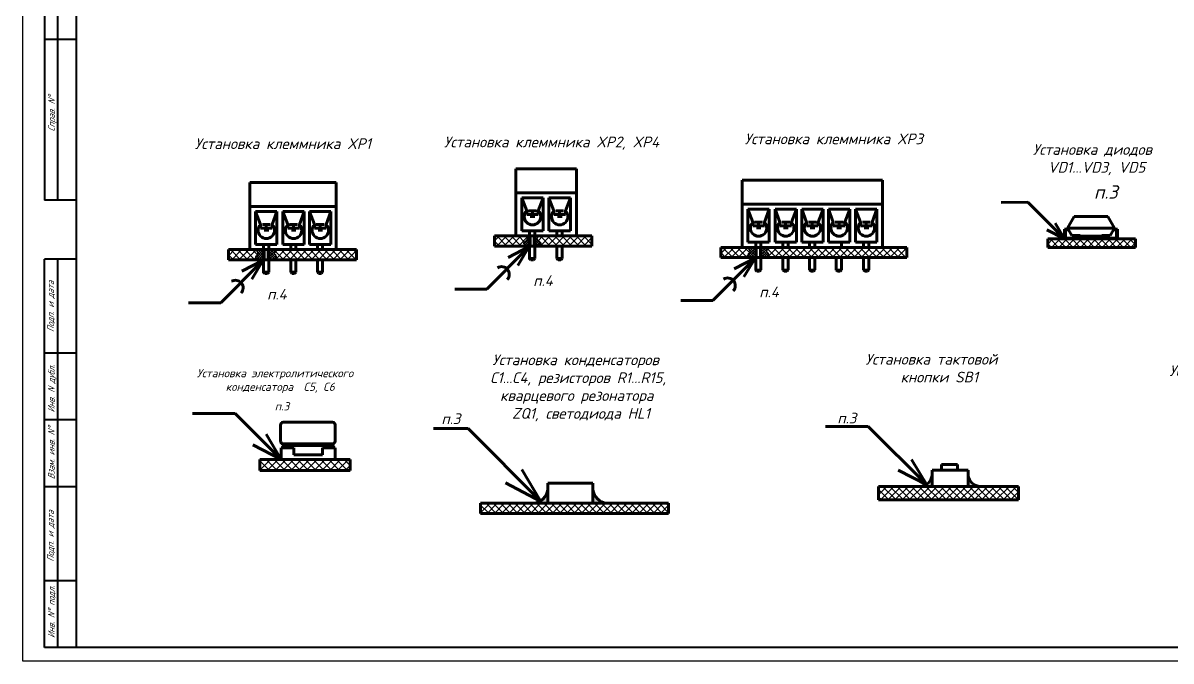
# Model space of a CAD drawing. Header units: millimetres. Extents: x 19 to 3628, y -3840 to 6.
# Drawn here: x 2787.2 to 3215.8, y -3839.8 to -3601.6 of the extents above; entities that cross this region are included whole.
import ezdxf

# ---------------------------------------------------------------- set-up
doc = ezdxf.new("R2010")
doc.units = ezdxf.units.MM
doc.layers.get('0').update_dxf_attribs({"lineweight": 80})
for name, color, linetype, lineweight in [('2-тонкие', 141, 'Continuous', 30), ('4-текст', 92, 'Continuous', 30), ('Основная', 7, 'Continuous', 40), ('текст', 7, 'Continuous', 30)]:
    doc.layers.add(name, color=color, linetype=linetype, lineweight=lineweight)
doc.layers.add('KONTUR', color=7, linetype='Continuous')
doc.styles.get("Standard").update_dxf_attribs({"font": 'isocpeui.ttf'})
doc.styles.add('Мой', font='isocpeui.ttf')
doc.styles.add('стиль1', font='isocpeui.ttf')
pattern_1 = [(45, (-126.3057, -802.959), (-1.3470384, 1.3470384), []), (135, (-126.3057, -802.959), (-1.3470384, -1.3470384), [])]
pattern_2 = [(45, (-126.3057, -802.959), (-0.47146345, 0.47146345), []), (135, (-126.3057, -802.959), (-0.47146345, -0.47146345), [])]
pattern_3 = [(45, (57.4337, -802.1055), (-1.3470384, 1.3470384), []), (135, (57.4337, -802.1055), (-1.3470384, -1.3470384), [])]
pattern_4 = [(45, (57.4337, -802.1055), (-0.47146345, 0.47146345), []), (135, (57.4337, -802.1055), (-0.47146345, -0.47146345), [])]

msp = doc.modelspace()

# ---------------------------------------------------------------- hatches: boundary and pattern name
at = {"true_color": 0xffffff}
h = msp.add_hatch(color=7, dxfattribs=at)
h.dxf.hatch_style = 1
h.paths.add_polyline_path([(2976.09, -3684.87), (2978.7, -3684.87, -0.363585)])
h = msp.add_hatch(color=7, dxfattribs=at)
h.dxf.hatch_style = 1
h.paths.add_polyline_path([(2986.21, -3684.88), (2988.82, -3684.88, -0.363585)])
h = msp.add_hatch(color=7)
h.dxf.hatch_style = 1
h.paths.add_polyline_path([(2876.74, -3689.96), (2879.34, -3689.96, -0.363585)])
h = msp.add_hatch(color=7)
h.dxf.hatch_style = 1
h.paths.add_polyline_path([(2886.85, -3689.96), (2889.46, -3689.96, -0.363585)])
h = msp.add_hatch(color=7)
h.dxf.hatch_style = 1
h.paths.add_polyline_path([(2896.82, -3689.96), (2899.43, -3689.96, -0.363585)])
h = msp.add_hatch(color=7)
h.dxf.hatch_style = 1
h.paths.add_polyline_path([(3060.48, -3689.11), (3063.08, -3689.11, -0.363585)])
h = msp.add_hatch(color=7)
h.dxf.hatch_style = 1
h.paths.add_polyline_path([(3070.59, -3689.11), (3073.2, -3689.11, -0.363585)])
h = msp.add_hatch(color=7)
h.dxf.hatch_style = 1
h.paths.add_polyline_path([(3080.56, -3689.11), (3083.17, -3689.11, -0.363585)])
h = msp.add_hatch(color=7, dxfattribs=at)
h.dxf.hatch_style = 1
h.paths.add_polyline_path([(3090.57, -3689.11), (3093.18, -3689.11, -0.363585)])
h = msp.add_hatch(color=7, dxfattribs=at)
h.dxf.hatch_style = 1
h.paths.add_polyline_path([(3100.69, -3689.11), (3103.3, -3689.11, -0.363585)])
h = msp.add_hatch(color=7, dxfattribs=at)
h.dxf.hatch_style = 1
h.paths.add_polyline_path([(3122.53, -3774.59), (3126.64, -3774.59), (3126.64, -3770.54, -0.325794)])
h.paths.add_polyline_path([(3140.08, -3774.59), (3144.2, -3774.59, -0.325787), (3140.08, -3770.54)])
h = msp.add_hatch(color=0)
h.dxf.hatch_style = 1
h.paths.add_polyline_path([(2977.99, -3780.89), (2983.14, -3780.89), (2983.14, -3775.82, -0.325794)])
h.paths.add_polyline_path([(2999.94, -3780.89), (3005.09, -3780.89, -0.325787), (2999.94, -3775.82)])
at = {"layer": '2-тонкие', "true_color": 0xffffff}
h = msp.add_hatch(dxfattribs=at)
h.set_pattern_fill('ANSI37', scale=0.6)
h.set_pattern_definition([(45, (525.1591, -953.8785), (-1.3470384, 1.3470384), []), (135, (525.1591, -953.8785), (-1.3470384, -1.3470384), [])])
edge = h.paths.add_edge_path()
edge.add_spline(control_points=[(2974.95, -3684.87), (2974.52, -3684.47), (2973.47, -3683.47), (2976.2, -3682.59), (2975.43, -3681.5), (2975.14, -3681.09)], knot_values=[0, 0, 0, 0, 1.387519, 3.446282, 4.716612, 4.716612, 4.716612, 4.716612], degree=3, periodic=0)
edge.add_line((2975.14, -3681.09), (2971.29, -3681.09))
edge.add_line((2971.29, -3681.09), (2967.41, -3681.09))
edge.add_line((2967.41, -3681.09), (2963.32, -3681.09))
edge.add_line((2963.32, -3681.09), (2963.32, -3684.87))
edge.add_line((2963.32, -3684.87), (2967.41, -3684.87))
edge.add_line((2967.41, -3684.87), (2974.95, -3684.87))
edge = h.paths.add_edge_path()
edge.add_line((2999.63, -3684.87), (2999.63, -3681.09))
edge.add_line((2999.63, -3681.09), (2979.83, -3681.09))
edge.add_spline(control_points=[(2979.83, -3681.09), (2979.41, -3681.49), (2978.36, -3682.49), (2981.09, -3683.37), (2980.32, -3684.46), (2980.03, -3684.87)], knot_values=[0, 0, 0, 0, 1.387519, 3.446282, 4.716612, 4.716612, 4.716612, 4.716612], degree=3, periodic=0)
edge.add_line((2980.03, -3684.87), (2999.63, -3684.87))
h = msp.add_hatch(dxfattribs=at)
h.set_pattern_fill('ANSI37', scale=0.2)
h.set_pattern_definition([(45, (2712.5661, -3806.5218), (-0.4490128, 0.4490128), []), (135, (2712.5661, -3806.5218), (-0.4490128, -0.4490128), [])])
edge = h.paths.add_edge_path()
edge.add_line((2976.38, -3681.09), (2975.14, -3681.09))
edge.add_spline(control_points=[(2975.14, -3681.09), (2975.43, -3681.5), (2976.2, -3682.59), (2973.47, -3683.47), (2974.52, -3684.47), (2974.95, -3684.87)], knot_values=[0, 0, 0, 0, 1.270329, 3.329093, 4.716612, 4.716612, 4.716612, 4.716612], degree=3, periodic=0)
edge.add_line((2974.95, -3684.87), (2976.38, -3684.87))
edge.add_line((2976.38, -3684.87), (2976.38, -3681.09))
edge = h.paths.add_edge_path()
edge.add_line((2978.33, -3684.87), (2978.75, -3684.87))
edge.add_line((2978.75, -3684.87), (2980.03, -3684.87))
edge.add_spline(control_points=[(2980.03, -3684.87), (2980.32, -3684.46), (2981.09, -3683.37), (2978.36, -3682.49), (2979.41, -3681.49), (2979.83, -3681.09)], knot_values=[0, 0, 0, 0, 1.270329, 3.329093, 4.716612, 4.716612, 4.716612, 4.716612], degree=3, periodic=0)
edge.add_line((2979.83, -3681.09), (2978.33, -3681.09))
edge.add_line((2978.33, -3681.09), (2978.33, -3684.87))
at = {"layer": '2-тонкие'}
h = msp.add_hatch(dxfattribs=at)
h.set_pattern_fill('ANSI37', scale=0.6)
h.set_pattern_definition(pattern_3)
edge = h.paths.add_edge_path()
edge.add_spline(control_points=[(3058.63, -3689.11), (3058.24, -3688.83), (3057.38, -3688.21), (3059.26, -3686.92), (3058.29, -3685.92), (3057.73, -3685.33)], knot_values=[0, 0, 0, 0, 1.154216, 2.54757, 4.514477, 4.514477, 4.514477, 4.514477], degree=3, periodic=0)
edge.add_line((3057.73, -3685.33), (3055.68, -3685.33))
edge.add_line((3055.68, -3685.33), (3051.8, -3685.33))
edge.add_line((3051.8, -3685.33), (3047.71, -3685.33))
edge.add_line((3047.71, -3685.33), (3047.71, -3689.11))
edge.add_line((3047.71, -3689.11), (3051.8, -3689.11))
edge.add_line((3051.8, -3689.11), (3058.63, -3689.11))
h = msp.add_hatch(dxfattribs=at)
h.set_pattern_fill('ANSI37', scale=0.21)
h.set_pattern_definition(pattern_4)
edge = h.paths.add_edge_path()
edge.add_line((3060.77, -3685.33), (3057.73, -3685.33))
edge.add_spline(control_points=[(3057.73, -3685.33), (3058.29, -3685.92), (3059.26, -3686.92), (3057.38, -3688.21), (3058.24, -3688.83), (3058.63, -3689.11)], knot_values=[0, 0, 0, 0, 1.966907, 3.360261, 4.514477, 4.514477, 4.514477, 4.514477], degree=3, periodic=0)
edge.add_line((3058.63, -3689.11), (3060.77, -3689.11))
edge.add_line((3060.77, -3689.11), (3060.77, -3685.33))
h = msp.add_hatch(dxfattribs=at)
h.set_pattern_fill('ANSI37', scale=0.21)
h.set_pattern_definition(pattern_4)
edge = h.paths.add_edge_path()
edge.add_spline(control_points=[(3065.01, -3689.11), (3065.31, -3688.71), (3066, -3687.79), (3063.99, -3686.46), (3065.16, -3685.69), (3065.72, -3685.33)], knot_values=[0.000002, 0.000002, 0.000002, 0.000002, 1.284062, 2.990316, 4.572027, 4.572027, 4.572027, 4.572027], degree=3, periodic=0)
edge.add_line((3065.72, -3685.33), (3062.72, -3685.33))
edge.add_line((3062.72, -3685.33), (3062.72, -3689.11))
edge.add_line((3062.72, -3689.11), (3065.01, -3689.11))
h = msp.add_hatch(dxfattribs=at)
h.set_pattern_fill('ANSI37', scale=0.6)
h.set_pattern_definition(pattern_3)
edge = h.paths.add_edge_path()
edge.add_spline(control_points=[(3065.72, -3685.33), (3065.16, -3685.69), (3063.99, -3686.46), (3066, -3687.79), (3065.31, -3688.71), (3065.01, -3689.11)], knot_values=[0.000002, 0.000002, 0.000002, 0.000002, 1.581713, 3.287968, 4.572027, 4.572027, 4.572027, 4.572027], degree=3, periodic=0)
edge.add_line((3065.01, -3689.11), (3084.02, -3689.11))
edge.add_line((3084.02, -3689.11), (3117.15, -3689.11))
edge.add_line((3117.15, -3689.11), (3117.15, -3685.33))
edge.add_line((3117.15, -3685.33), (3084.02, -3685.33))
edge.add_line((3084.02, -3685.33), (3065.72, -3685.33))
h = msp.add_hatch(dxfattribs=at)
h.set_pattern_fill('ANSI37', color=0, scale=0.6)
h.set_pattern_definition([(45, (-67.0812, -789.263), (-1.3470384, 1.3470384), []), (135, (-67.0812, -789.263), (-1.3470384, -1.3470384), [])])
h.paths.add_polyline_path([(3169.81, -3682.19), (3169.81, -3685.35), (3179.22, -3685.35), (3186.32, -3685.35), (3202.56, -3685.35), (3202.56, -3682.19), (3185.53, -3682.19), (3179.22, -3682.19)])
h = msp.add_hatch(dxfattribs=at)
h.set_pattern_fill('ANSI37', scale=0.6)
h.set_pattern_definition(pattern_1)
edge = h.paths.add_edge_path()
edge.add_spline(control_points=[(2874.89, -3689.96), (2874.5, -3689.68), (2873.64, -3689.07), (2875.52, -3687.78), (2874.55, -3686.77), (2873.99, -3686.18)], knot_values=[0, 0, 0, 0, 1.154216, 2.54757, 4.514477, 4.514477, 4.514477, 4.514477], degree=3, periodic=0)
edge.add_line((2873.99, -3686.18), (2871.94, -3686.18))
edge.add_line((2871.94, -3686.18), (2868.06, -3686.18))
edge.add_line((2868.06, -3686.18), (2863.97, -3686.18))
edge.add_line((2863.97, -3686.18), (2863.97, -3689.96))
edge.add_line((2863.97, -3689.96), (2868.06, -3689.96))
edge.add_line((2868.06, -3689.96), (2874.89, -3689.96))
h = msp.add_hatch(dxfattribs=at)
h.set_pattern_fill('ANSI37', scale=0.21)
h.set_pattern_definition(pattern_2)
edge = h.paths.add_edge_path()
edge.add_line((2877.03, -3686.18), (2873.99, -3686.18))
edge.add_spline(control_points=[(2873.99, -3686.18), (2874.55, -3686.77), (2875.52, -3687.78), (2873.64, -3689.07), (2874.5, -3689.68), (2874.89, -3689.96)], knot_values=[0, 0, 0, 0, 1.966907, 3.360261, 4.514477, 4.514477, 4.514477, 4.514477], degree=3, periodic=0)
edge.add_line((2874.89, -3689.96), (2877.03, -3689.96))
edge.add_line((2877.03, -3689.96), (2877.03, -3686.18))
h = msp.add_hatch(dxfattribs=at)
h.set_pattern_fill('ANSI37', scale=0.21)
h.set_pattern_definition(pattern_2)
edge = h.paths.add_edge_path()
edge.add_spline(control_points=[(2881.27, -3689.96), (2881.57, -3689.57), (2882.26, -3688.65), (2880.25, -3687.31), (2881.42, -3686.55), (2881.99, -3686.18)], knot_values=[0.000002, 0.000002, 0.000002, 0.000002, 1.284062, 2.990316, 4.572027, 4.572027, 4.572027, 4.572027], degree=3, periodic=0)
edge.add_line((2881.99, -3686.18), (2878.98, -3686.18))
edge.add_line((2878.98, -3686.18), (2878.98, -3689.96))
edge.add_line((2878.98, -3689.96), (2881.27, -3689.96))
h = msp.add_hatch(dxfattribs=at)
h.set_pattern_fill('ANSI37', scale=0.6)
h.set_pattern_definition(pattern_1)
edge = h.paths.add_edge_path()
edge.add_line((2911.69, -3686.18), (2900.28, -3686.18))
edge.add_line((2900.28, -3686.18), (2881.99, -3686.18))
edge.add_spline(control_points=[(2881.99, -3686.18), (2881.42, -3686.55), (2880.25, -3687.31), (2882.26, -3688.65), (2881.57, -3689.57), (2881.27, -3689.96)], knot_values=[0.000002, 0.000002, 0.000002, 0.000002, 1.581713, 3.287968, 4.572027, 4.572027, 4.572027, 4.572027], degree=3, periodic=0)
edge.add_line((2881.27, -3689.96), (2900.28, -3689.96))
edge.add_line((2900.28, -3689.96), (2911.69, -3689.96))
edge.add_line((2911.69, -3689.96), (2911.69, -3686.18))
at = {"layer": '2-тонкие', "true_color": 0xffffff}
h = msp.add_hatch(dxfattribs=at)
h.set_pattern_fill('ANSI37', scale=0.648857)
h.set_pattern_definition([(45, (2182.52, -3940.123), (-1.4567247, 1.4567247), []), (135, (2182.52, -3940.123), (-1.4567247, -1.4567247), [])])
h.paths.add_polyline_path([(2909.37, -3764.54), (2896.77, -3764.54), (2888.27, -3764.54), (2886.17, -3764.54), (2875.67, -3764.54), (2875.67, -3768.63), (2909.37, -3768.63)])
h = msp.add_hatch(dxfattribs=at)
h.set_pattern_fill('ANSI37', scale=0.6)
h.set_pattern_definition([(45, (2797.7631, -3994.9282), (-1.347038, 1.347038), []), (135, (2797.7631, -3994.9282), (-1.347038, -1.347038), [])])
h.paths.add_polyline_path([(3106.61, -3774.59), (3106.61, -3779.63), (3121.64, -3779.63), (3132.98, -3779.63), (3158.92, -3779.63), (3158.92, -3774.59), (3131.72, -3774.59), (3121.64, -3774.59)])
at = {"layer": '2-тонкие'}
h = msp.add_hatch(dxfattribs=at)
h.set_pattern_fill('ANSI37', color=0, scale=0.6)
h.set_pattern_definition([(45, (-16.0808, -826.2361), (-1.3470384, 1.3470384), []), (135, (-16.0808, -826.2361), (-1.3470384, -1.3470384), [])])
h.paths.add_polyline_path([(2958.1, -3780.89), (2958.1, -3784.67), (2973.13, -3784.67), (2984.47, -3784.67), (3028.28, -3784.67), (3028.28, -3780.89), (2983.21, -3780.89), (2973.13, -3780.89)])

# ---------------------------------------------------------------- linework, layer by layer
at = {"color": 7, "true_color": 0xffffff}
for p, q in [((2971.29, -3664.93), (2971.29, -3656)), ((2971.29, -3656), (2972.4, -3656)), ((2972.4, -3656), (2992.73, -3656)), ((2993.85, -3656), (2992.73, -3656)), ((2993.85, -3664.93), (2993.85, -3656)), ((3087.93, -3660.24), (3089.04, -3660.24)), ((3089.04, -3660.24), (3108.06, -3660.24)), ((3108.06, -3671.06), (3108.06, -3660.24)), ((2971.29, -3664.93), (2971.29, -3681.09)), ((2971.29, -3664.93), (2993.85, -3664.93)), ((2973.45, -3666.83), (2973.45, -3679.12)), ((2973.45, -3666.83), (2981.42, -3666.83)), ((2973.45, -3666.83), (2975.28, -3671.73)), ((2979.62, -3671.73), (2981.42, -3666.83)), ((2981.42, -3679.12), (2981.42, -3666.83)), ((2983.61, -3666.83), (2983.61, -3679.12)), ((2983.61, -3666.83), (2991.58, -3666.83)), ((2983.61, -3666.83), (2985.44, -3671.73)), ((2989.78, -3671.73), (2991.58, -3666.83)), ((2991.58, -3679.12), (2991.58, -3666.83)), ((2993.85, -3681.09), (2993.85, -3664.93)), ((2975.28, -3671.73), (2975.28, -3673.11)), ((2975.28, -3673.11), (2979.62, -3673.11)), ((2975.95, -3671.73), (2978.92, -3671.73)), ((2977.41, -3671.69), (2977.41, -3673.74)), ((2979.62, -3673.11), (2979.62, -3671.73)), ((2985.44, -3671.73), (2985.44, -3673.11)), ((2985.44, -3673.11), (2989.78, -3673.11)), ((2986.11, -3671.73), (2989.08, -3671.73)), ((2987.57, -3671.69), (2987.57, -3673.74)), ((2989.78, -3673.11), (2989.78, -3671.73)), ((3087.93, -3669.16), (3108.06, -3669.16)), ((3087.93, -3671.06), (3087.93, -3683.36)), ((3087.93, -3671.06), (3095.9, -3671.06)), ((3087.93, -3671.06), (3089.76, -3675.97)), ((3094.1, -3675.97), (3095.9, -3671.06)), ((3095.9, -3683.36), (3095.9, -3671.06)), ((3098.09, -3671.06), (3098.09, -3683.36)), ((3098.09, -3671.06), (3106.06, -3671.06)), ((3098.09, -3671.06), (3099.93, -3675.97)), ((3104.27, -3675.97), (3106.06, -3671.06)), ((3106.06, -3683.36), (3106.06, -3671.06)), ((3108.06, -3671.06), (3108.06, -3685.33)), ((2976.64, -3673.79), (2978.32, -3673.79)), ((2986.8, -3673.79), (2988.49, -3673.79)), ((3089.76, -3675.97), (3089.76, -3677.34)), ((3089.76, -3677.34), (3094.1, -3677.34)), ((3090.44, -3675.97), (3093.4, -3675.97)), ((3091.89, -3675.93), (3091.89, -3677.98)), ((3094.1, -3677.34), (3094.1, -3675.97)), ((3099.93, -3675.97), (3099.93, -3677.34)), ((3099.93, -3677.34), (3104.27, -3677.34)), ((3100.6, -3675.97), (3103.56, -3675.97)), ((3102.05, -3675.93), (3102.05, -3677.98)), ((3104.27, -3677.34), (3104.27, -3675.97)), ((2967.41, -3681.09), (2963.32, -3681.09)), ((2963.32, -3681.09), (2963.32, -3684.87)), ((2964.94, -3681.09), (2964.06, -3681.09)), ((2967.41, -3681.09), (2977.49, -3681.09)), ((2967.41, -3681.09), (2999.63, -3681.09)), ((2971.29, -3681.09), (2993.85, -3681.09)), ((2971.38, -3681.09), (2971.58, -3681.09)), ((2973.33, -3681.09), (2973.13, -3681.09)), ((2973.45, -3679.12), (2981.42, -3679.12)), ((2976.38, -3679.13), (2976.38, -3689.73)), ((2976.38, -3684.87), (2976.38, -3681.09)), ((2976.58, -3681.09), (2976.58, -3684.87)), ((2999.63, -3681.09), (2977.49, -3681.09)), ((2978.13, -3681.09), (2978.13, -3684.87)), ((2978.33, -3681.09), (2978.33, -3679.12)), ((2978.33, -3684.87), (2978.33, -3681.09)), ((2983.61, -3679.12), (2991.58, -3679.12)), ((2986.54, -3679.13), (2986.54, -3681.09)), ((2988.5, -3681.09), (2988.5, -3679.27)), ((2999.63, -3681.09), (2999.63, -3684.87)), ((3091.12, -3678.02), (3092.81, -3678.02)), ((3101.28, -3678.02), (3102.97, -3678.02)), ((2963.32, -3684.87), (2967.41, -3684.87)), ((2967.41, -3684.87), (2977.49, -3684.87)), ((2971.58, -3684.87), (2978.75, -3684.87)), ((2976.38, -3684.87), (2976.38, -3689.55)), ((2977.49, -3684.87), (2999.63, -3684.87)), ((2978.33, -3689.54), (2978.33, -3684.87)), ((2986.54, -3684.87), (2986.54, -3689.55)), ((2988.5, -3684.87), (2988.49, -3689.54)), ((3085.77, -3685.33), (3117.15, -3685.33)), ((3087.93, -3683.36), (3095.9, -3683.36)), ((3092.82, -3685.33), (3092.82, -3683.36)), ((3098.09, -3683.36), (3106.06, -3683.36)), ((3101.02, -3683.36), (3101.02, -3685.33)), ((3102.98, -3685.33), (3102.98, -3683.5)), ((2978.33, -3689.54), (2976.38, -3689.55)), ((2976.85, -3690.02), (2976.38, -3689.55)), ((2977.35, -3690.02), (2976.85, -3690.02)), ((2977.35, -3690.02), (2977.85, -3690.02)), ((2977.85, -3690.02), (2978.33, -3689.54)), ((2988.49, -3689.54), (2986.54, -3689.55)), ((2987.01, -3690.02), (2986.54, -3689.55)), ((2987.51, -3690.02), (2987.01, -3690.02)), ((2987.51, -3690.02), (2988.01, -3690.02)), ((2988.01, -3690.02), (2988.49, -3689.54)), ((3090.86, -3689.11), (3090.86, -3693.79)), ((3090.86, -3689.11), (3090.86, -3693.79)), ((3092.82, -3693.77), (3092.82, -3689.11)), ((3101.02, -3689.11), (3101.02, -3693.79)), ((3102.98, -3689.11), (3102.98, -3693.77)), ((3092.82, -3693.77), (3090.86, -3693.79)), ((3091.33, -3694.26), (3090.86, -3693.79)), ((3091.83, -3694.26), (3091.33, -3694.26)), ((3091.83, -3694.26), (3092.33, -3694.26)), ((3092.33, -3694.26), (3092.82, -3693.77)), ((3102.98, -3693.77), (3101.02, -3693.79)), ((3101.49, -3694.26), (3101.02, -3693.79)), ((3101.99, -3694.26), (3101.49, -3694.26)), ((3101.99, -3694.26), (3102.49, -3694.26)), ((3102.49, -3694.26), (3102.98, -3693.77)), ((2885.4, -3759.26), (2885.4, -3758.67)), ((2902.17, -3759.26), (2902.17, -3758.67)), ((2888.41, -3760.23), (2883.66, -3760.23)), ((2883.66, -3760.23), (2883.66, -3764.54)), ((2884.23, -3759.83), (2884.23, -3760.23)), ((2899.08, -3759.26), (2884.8, -3759.26)), ((2888.41, -3760.23), (2888.41, -3762.83)), ((2888.41, -3762.83), (2899.08, -3762.83)), ((2899.08, -3759.26), (2902.63, -3759.26)), ((2899.08, -3760.23), (2903.77, -3760.23)), ((2899.08, -3762.83), (2899.08, -3760.23)), ((2903.2, -3759.83), (2903.2, -3760.23)), ((2903.77, -3760.23), (2903.77, -3764.54)), ((2888.27, -3764.54), (2875.67, -3764.54)), ((2875.67, -3764.54), (2875.67, -3768.63)), ((2875.67, -3764.54), (2875.67, -3768.63)), ((2888.27, -3764.54), (2886.17, -3764.54)), ((2888.27, -3764.54), (2896.77, -3764.54)), ((2895.04, -3764.54), (2890, -3764.54)), ((2896.77, -3764.54), (2909.37, -3764.54)), ((2896.77, -3764.54), (2898.87, -3764.54)), ((2909.37, -3768.63), (2909.37, -3764.54)), ((2875.67, -3768.63), (2909.37, -3768.63)), ((3140.08, -3768.54), (3126.64, -3768.54)), ((3126.64, -3768.54), (3126.64, -3774.59)), ((3126.64, -3768.54), (3130, -3768.54)), ((3140.08, -3768.54), (3136.72, -3768.54)), ((3140.08, -3774.59), (3140.08, -3768.54)), ((3126.64, -3774.59), (3106.61, -3774.59)), ((3106.61, -3774.59), (3106.61, -3779.63)), ((3126.64, -3774.59), (3140.08, -3774.59)), ((3158.92, -3774.59), (3140.08, -3774.59)), ((3158.92, -3779.63), (3158.92, -3774.59)), ((3106.61, -3779.63), (3126.64, -3779.63)), ((3126.64, -3779.63), (3140.08, -3779.63)), ((3140.08, -3779.63), (3158.92, -3779.63))]:
    msp.add_line(p, q, dxfattribs=at)
at = {"color": 7}
for p, q in [((3055.68, -3669.16), (3055.68, -3660.24)), ((3055.68, -3660.24), (3056.79, -3660.24)), ((3056.79, -3660.24), (3077.12, -3660.24)), ((3078.23, -3660.24), (3077.12, -3660.24)), ((3087.93, -3660.24), (3078.23, -3660.24)), ((2871.94, -3670.02), (2871.94, -3661.09)), ((2871.94, -3661.09), (2873.05, -3661.09)), ((2873.05, -3661.09), (2893.38, -3661.09)), ((2894.49, -3661.09), (2893.38, -3661.09)), ((2904.19, -3661.09), (2894.49, -3661.09)), ((2904.19, -3670.02), (2904.19, -3661.09)), ((2871.94, -3670.02), (2871.94, -3686.18)), ((2871.94, -3670.02), (2894.49, -3670.02)), ((2874.09, -3671.92), (2874.09, -3684.21)), ((2874.09, -3671.92), (2882.06, -3671.92)), ((2874.09, -3671.92), (2875.93, -3676.82)), ((2880.27, -3676.82), (2882.06, -3671.92)), ((2882.06, -3684.21), (2882.06, -3671.92)), ((2884.25, -3671.92), (2884.25, -3684.21)), ((2884.25, -3671.92), (2892.22, -3671.92)), ((2884.25, -3671.92), (2886.09, -3676.82)), ((2890.43, -3676.82), (2892.22, -3671.92)), ((2892.22, -3684.21), (2892.22, -3671.92)), ((2894.22, -3671.92), (2894.22, -3684.21)), ((2894.22, -3671.92), (2902.19, -3671.92)), ((2894.22, -3671.92), (2896.06, -3676.82)), ((2904.19, -3670.02), (2894.49, -3670.02)), ((2900.4, -3676.82), (2902.19, -3671.92)), ((2902.19, -3684.21), (2902.19, -3671.92)), ((2904.19, -3671.92), (2904.19, -3670.02)), ((2904.19, -3671.92), (2904.19, -3686.18)), ((3055.68, -3669.16), (3055.68, -3685.33)), ((3055.68, -3669.16), (3078.23, -3669.16)), ((3057.83, -3671.06), (3057.83, -3683.36)), ((3057.83, -3671.06), (3065.8, -3671.06)), ((3057.83, -3671.06), (3059.67, -3675.97)), ((3064.01, -3675.97), (3065.8, -3671.06)), ((3065.8, -3683.36), (3065.8, -3671.06)), ((3067.99, -3671.06), (3067.99, -3683.36)), ((3067.99, -3671.06), (3075.96, -3671.06)), ((3067.99, -3671.06), (3069.83, -3675.97)), ((3074.17, -3675.97), (3075.96, -3671.06)), ((3075.96, -3683.36), (3075.96, -3671.06)), ((3077.96, -3671.06), (3077.96, -3683.36)), ((3077.96, -3671.06), (3085.93, -3671.06)), ((3077.96, -3671.06), (3079.8, -3675.97)), ((3087.93, -3669.16), (3078.23, -3669.16)), ((3084.14, -3675.97), (3085.93, -3671.06)), ((3085.93, -3683.36), (3085.93, -3671.06)), ((2875.93, -3676.82), (2875.93, -3678.2)), ((2876.6, -3676.82), (2879.56, -3676.82)), ((2878.06, -3676.78), (2878.06, -3678.83)), ((2880.27, -3678.2), (2880.27, -3676.82)), ((2886.09, -3676.82), (2886.09, -3678.2)), ((2886.76, -3676.82), (2889.72, -3676.82)), ((2888.22, -3676.78), (2888.22, -3678.83)), ((2890.43, -3678.2), (2890.43, -3676.82)), ((2896.06, -3676.82), (2896.06, -3678.2)), ((2896.73, -3676.82), (2899.69, -3676.82)), ((2898.19, -3676.78), (2898.19, -3678.83)), ((2900.4, -3678.2), (2900.4, -3676.82)), ((3059.67, -3675.97), (3059.67, -3677.34)), ((3059.67, -3677.34), (3064.01, -3677.34)), ((3060.34, -3675.97), (3063.3, -3675.97)), ((3061.8, -3675.93), (3061.8, -3677.98)), ((3064.01, -3677.34), (3064.01, -3675.97)), ((3069.83, -3675.97), (3069.83, -3677.34)), ((3069.83, -3677.34), (3074.17, -3677.34)), ((3070.5, -3675.97), (3073.46, -3675.97)), ((3071.96, -3675.93), (3071.96, -3677.98)), ((3074.17, -3677.34), (3074.17, -3675.97)), ((3079.8, -3675.97), (3079.8, -3677.34)), ((3079.8, -3677.34), (3084.14, -3677.34)), ((3080.47, -3675.97), (3083.43, -3675.97)), ((3081.92, -3675.93), (3081.92, -3677.98)), ((3084.14, -3677.34), (3084.14, -3675.97)), ((2875.93, -3678.2), (2880.27, -3678.2)), ((2877.28, -3678.88), (2878.97, -3678.88)), ((2886.09, -3678.2), (2890.43, -3678.2)), ((2887.45, -3678.88), (2889.13, -3678.88)), ((2896.06, -3678.2), (2900.4, -3678.2)), ((2897.41, -3678.88), (2899.1, -3678.88)), ((3061.02, -3678.02), (3062.71, -3678.02)), ((3071.18, -3678.02), (3072.87, -3678.02)), ((3081.15, -3678.02), (3082.84, -3678.02)), ((2874.09, -3684.21), (2882.06, -3684.21)), ((2877.03, -3684.21), (2877.03, -3694.82)), ((2878.98, -3686.18), (2878.98, -3684.21)), ((2884.25, -3684.21), (2892.22, -3684.21)), ((2887.19, -3684.21), (2887.19, -3686.18)), ((2889.14, -3686.18), (2889.14, -3684.36)), ((2894.22, -3684.21), (2902.19, -3684.21)), ((2897.15, -3684.21), (2897.15, -3686.18)), ((2899.11, -3686.18), (2899.11, -3684.36)), ((3051.8, -3685.33), (3047.71, -3685.33)), ((3047.71, -3685.33), (3047.71, -3689.11)), ((3049.33, -3685.33), (3048.44, -3685.33)), ((3051.8, -3685.33), (3061.88, -3685.33)), ((3051.8, -3685.33), (3084.02, -3685.33)), ((3055.68, -3685.33), (3078.23, -3685.33)), ((3055.77, -3685.33), (3055.97, -3685.33)), ((3057.72, -3685.33), (3057.52, -3685.33)), ((3057.83, -3683.36), (3065.8, -3683.36)), ((3060.77, -3683.36), (3060.77, -3693.97)), ((3060.77, -3689.11), (3060.77, -3685.33)), ((3060.97, -3685.33), (3060.97, -3689.11)), ((3084.02, -3685.33), (3061.88, -3685.33)), ((3062.52, -3685.33), (3062.52, -3689.11)), ((3062.72, -3685.33), (3062.72, -3683.36)), ((3062.72, -3689.11), (3062.72, -3685.33)), ((3067.99, -3683.36), (3075.96, -3683.36)), ((3070.93, -3683.36), (3070.93, -3685.33)), ((3072.88, -3685.33), (3072.88, -3683.5)), ((3077.96, -3683.36), (3085.93, -3683.36)), ((3080.89, -3683.36), (3080.89, -3685.33)), ((3082.85, -3685.33), (3082.85, -3683.5)), ((3084.02, -3685.33), (3095.43, -3685.33)), ((3117.15, -3685.33), (3117.15, -3689.11)), ((2868.06, -3686.18), (2863.97, -3686.18)), ((2863.97, -3686.18), (2863.97, -3689.96)), ((2863.97, -3689.96), (2868.06, -3689.96)), ((2865.59, -3686.18), (2864.71, -3686.18)), ((2868.06, -3686.18), (2878.14, -3686.18)), ((2868.06, -3686.18), (2900.28, -3686.18)), ((2868.06, -3689.96), (2878.14, -3689.96)), ((2871.94, -3686.18), (2894.49, -3686.18)), ((2872.03, -3686.18), (2872.23, -3686.18)), ((2872.23, -3689.96), (2879.4, -3689.96)), ((2873.98, -3686.18), (2873.78, -3686.18)), ((2877.03, -3689.96), (2877.03, -3686.18)), ((2877.03, -3689.96), (2877.03, -3694.64)), ((2877.23, -3686.18), (2877.23, -3689.96)), ((2900.28, -3686.18), (2878.14, -3686.18)), ((2878.14, -3689.96), (2900.28, -3689.96)), ((2878.78, -3686.18), (2878.78, -3689.96)), ((2878.98, -3689.96), (2878.98, -3686.18)), ((2878.98, -3694.62), (2878.98, -3689.96)), ((2887.19, -3689.96), (2887.19, -3694.64)), ((2889.14, -3689.96), (2889.14, -3694.62)), ((2897.15, -3689.96), (2897.15, -3694.64)), ((2899.11, -3689.96), (2899.11, -3694.62)), ((2900.28, -3686.18), (2911.69, -3686.18)), ((2911.69, -3689.96), (2900.28, -3689.96)), ((2911.69, -3686.18), (2911.69, -3689.96)), ((3047.71, -3689.11), (3051.8, -3689.11)), ((3051.8, -3689.11), (3061.88, -3689.11)), ((3055.97, -3689.11), (3063.14, -3689.11)), ((3060.77, -3689.11), (3060.77, -3693.79)), ((3061.88, -3689.11), (3084.02, -3689.11)), ((3062.72, -3693.77), (3062.72, -3689.11)), ((3070.93, -3689.11), (3070.93, -3693.79)), ((3072.88, -3689.11), (3072.88, -3693.77)), ((3080.89, -3689.11), (3080.89, -3693.79)), ((3082.85, -3689.11), (3082.85, -3693.77)), ((3117.15, -3689.11), (3084.02, -3689.11)), ((3062.72, -3693.77), (3060.77, -3693.79)), ((3061.23, -3694.26), (3060.77, -3693.79)), ((3061.73, -3694.26), (3061.23, -3694.26)), ((3061.73, -3694.26), (3062.23, -3694.26)), ((3062.23, -3694.26), (3062.72, -3693.77)), ((3072.88, -3693.77), (3070.93, -3693.79)), ((3071.39, -3694.26), (3070.93, -3693.79)), ((3071.89, -3694.26), (3071.39, -3694.26)), ((3071.89, -3694.26), (3072.39, -3694.26)), ((3072.39, -3694.26), (3072.88, -3693.77)), ((3082.85, -3693.77), (3080.89, -3693.79)), ((3081.36, -3694.26), (3080.89, -3693.79)), ((3081.86, -3694.26), (3081.36, -3694.26)), ((3081.86, -3694.26), (3082.36, -3694.26)), ((3082.36, -3694.26), (3082.85, -3693.77)), ((2878.98, -3694.62), (2877.03, -3694.64)), ((2877.49, -3695.11), (2877.03, -3694.64)), ((2877.99, -3695.11), (2877.49, -3695.11)), ((2877.99, -3695.11), (2878.49, -3695.11)), ((2878.49, -3695.11), (2878.98, -3694.62)), ((2889.14, -3694.62), (2887.19, -3694.64)), ((2887.65, -3695.11), (2887.19, -3694.64)), ((2888.15, -3695.11), (2887.65, -3695.11)), ((2888.15, -3695.11), (2888.65, -3695.11)), ((2888.65, -3695.11), (2889.14, -3694.62)), ((2899.11, -3694.62), (2897.15, -3694.64)), ((2897.62, -3695.11), (2897.15, -3694.64)), ((2898.12, -3695.11), (2897.62, -3695.11)), ((2898.12, -3695.11), (2898.62, -3695.11)), ((2898.62, -3695.11), (2899.11, -3694.62))]:
    msp.add_line(p, q, dxfattribs=at)
at = {"color": 0, "ltscale": 0.5}
for p, q in [((3152.41, -3668.53), (3162.42, -3668.52)), ((3176.09, -3682.19), (3162.42, -3668.52)), ((2940.44, -3752.96), (2953.38, -3752.94)), ((2980.61, -3780.18), (2953.38, -3752.94))]:
    msp.add_line(p, q, dxfattribs=at)
at = {"color": 0}
for p, q in [((3179.7, -3673.87), (3177.19, -3678.2)), ((3185.96, -3673.87), (3179.7, -3673.87)), ((3185.96, -3673.87), (3192.22, -3673.87)), ((3192.22, -3673.87), (3194.72, -3678.2)), ((3176.41, -3678.48), (3176.09, -3678.48)), ((3176.09, -3678.48), (3176.09, -3681.88)), ((3177.35, -3678.48), (3176.41, -3678.48)), ((3177.5, -3678.75), (3176.41, -3678.75)), ((3176.41, -3678.75), (3176.41, -3681.88)), ((3177.19, -3678.2), (3178.76, -3680.92)), ((3177.19, -3678.2), (3194.72, -3678.2)), ((3178.76, -3680.92), (3181.89, -3680.92)), ((3181.89, -3680.92), (3182.04, -3681.19)), ((3189.87, -3681.19), (3182.04, -3681.19)), ((3190.03, -3680.92), (3189.87, -3681.19)), ((3193.16, -3680.92), (3190.03, -3680.92)), ((3194.72, -3678.2), (3193.16, -3680.92)), ((3194.41, -3678.75), (3195.51, -3678.75)), ((3194.57, -3678.48), (3195.51, -3678.48)), ((3195.51, -3678.48), (3195.82, -3678.48)), ((3195.51, -3678.75), (3195.51, -3681.88)), ((3195.82, -3678.48), (3195.82, -3681.88)), ((3169.81, -3682.19), (3169.81, -3685.35)), ((3202.56, -3682.19), (3169.81, -3682.19)), ((3169.81, -3685.35), (3182.35, -3685.35)), ((3176.09, -3682.19), (3176.09, -3681.88)), ((3181.89, -3682.19), (3176.09, -3682.19)), ((3176.41, -3681.88), (3181.89, -3681.88)), ((3181.89, -3681.88), (3181.89, -3682.19)), ((3182.35, -3685.35), (3190.77, -3685.35)), ((3195.51, -3681.88), (3190.03, -3681.88)), ((3190.03, -3681.88), (3190.03, -3682.19)), ((3190.03, -3682.19), (3195.82, -3682.19)), ((3190.77, -3685.35), (3202.56, -3685.35)), ((3195.82, -3682.19), (3195.82, -3681.88)), ((3202.56, -3682.19), (3202.56, -3685.35)), ((2999.94, -3773.33), (2983.14, -3773.33)), ((2983.14, -3773.33), (2983.14, -3780.89)), ((2983.14, -3773.33), (2987.34, -3773.33)), ((2999.94, -3773.33), (2995.74, -3773.33)), ((2999.94, -3780.89), (2999.94, -3773.33)), ((2983.14, -3780.89), (2958.1, -3780.89)), ((2973.13, -3780.89), (2958.1, -3780.89)), ((2958.1, -3780.89), (2958.1, -3784.67)), ((2973.13, -3780.89), (2983.21, -3780.89)), ((2983.14, -3780.89), (2999.94, -3780.89)), ((3028.28, -3780.89), (2983.21, -3780.89)), ((3023.48, -3780.89), (2999.94, -3780.89)), ((3028.28, -3780.89), (3028.28, -3784.67)), ((2958.1, -3784.67), (2973.13, -3784.67)), ((2978.17, -3784.67), (2971.87, -3784.67)), ((2971.87, -3784.67), (2984.47, -3784.67)), ((2973.13, -3784.67), (2983.21, -3784.67)), ((2983.21, -3784.67), (3028.28, -3784.67))]:
    msp.add_line(p, q, dxfattribs=at)
at = {"color": 7, "ltscale": 0.5, "true_color": 0xffffff}
for p, q in [((2976.26, -3685), (2960.4, -3700.91)), ((2960.4, -3700.91), (2948.4, -3700.94)), ((2850.5, -3747.39), (2866.49, -3747.37)), ((2883.66, -3764.53), (2866.49, -3747.37)), ((3086.79, -3752.21), (3102.79, -3752.19)), ((3124.62, -3774.03), (3102.79, -3752.19))]:
    msp.add_line(p, q, dxfattribs=at)
at = {"color": 7, "ltscale": 0.5}
for p, q in [((2876.91, -3690.09), (2861.05, -3706)), ((3060.65, -3689.23), (3044.79, -3705.14)), ((2861.05, -3706), (2849.05, -3706.03)), ((3044.79, -3705.14), (3032.79, -3705.17))]:
    msp.add_line(p, q, dxfattribs=at)
for p, q in [((3133.14, -3766.39), (3130.14, -3766.39)), ((3130.14, -3766.39), (3130.14, -3768.54)), ((3133.14, -3766.39), (3136.14, -3766.39)), ((3136.14, -3766.39), (3133.14, -3766.39)), ((3136.14, -3766.39), (3136.14, -3768.54)), ((3126.64, -3768.54), (3127.84, -3768.54)), ((3126.64, -3768.54), (3133.14, -3768.54))]:
    msp.add_line(p, q)
at = {"color": 0, "ltscale": 0.5}
for points in [[(3176.09, -3682.19), (3172.53, -3676.24)], [(3176.09, -3682.19), (3169.45, -3678.74)], [(2980.61, -3780.18), (2973.51, -3768.3)], [(2980.61, -3780.18), (2967.35, -3773.28)]]:
    msp.add_lwpolyline(points, dxfattribs=at)
at = {"color": 7, "ltscale": 0.5, "true_color": 0xffffff}
for points in [[(2976.26, -3685), (2968.31, -3689.15)], [(2976.26, -3685), (2972.01, -3692.14)], [(2883.66, -3764.53), (2877.97, -3755.02)], [(2883.66, -3764.53), (2873.05, -3759.01)], [(3124.62, -3774.03), (3118.94, -3764.52)], [(3124.62, -3774.03), (3114.01, -3768.51)]]:
    msp.add_lwpolyline(points, dxfattribs=at)
at = {"color": 7, "ltscale": 0.5}
for points in [[(2876.91, -3690.09), (2868.96, -3694.24)], [(2876.91, -3690.09), (2872.65, -3697.23)], [(3060.65, -3689.23), (3052.7, -3693.38)], [(3060.65, -3689.23), (3056.39, -3696.37)]]:
    msp.add_lwpolyline(points, dxfattribs=at)
at = {"color": 7, "true_color": 0xffffff}
msp.add_lwpolyline([(2883.42, -3751.67, -0.437986), (2884.34, -3750.6), (2902.78, -3750.6, -0.414214), (2903.78, -3751.6), (2903.78, -3757.67, -0.414214), (2902.78, -3758.67), (2884.07, -3758.67, -0.287509), (2883.41, -3757.67)], format="xyb", close=True, dxfattribs=at)
for centre, radius, start, end in [((2977.45, -3673.89), 3.06, 135.1422, 44.8578), ((2987.61, -3673.89), 3.06, 135.1422, 44.8578), ((3091.93, -3678.13), 3.06, 135.1422, 44.8578), ((3102.1, -3678.13), 3.06, 135.1422, 44.8578), ((2884.8, -3759.83), 0.57, 90, 180), ((2902.63, -3759.83), 0.57, 360, 90), ((3121.8, -3769.74), 4.91, 278.4577, 350.6388), ((3144.92, -3769.74), 4.91, 189.3612, 261.5423)]:
    msp.add_arc(centre, radius, start, end, dxfattribs=at)
at = {"color": 7}
for centre in [(2878.1, -3678.98), (2888.26, -3678.98), (2898.23, -3678.98), (3061.84, -3678.13), (3072, -3678.13), (3081.97, -3678.13)]:
    msp.add_arc(centre, 3.06, 135.1422, 44.8578, dxfattribs=at)
at = {"color": 7, "ltscale": 0.5, "true_color": 0xffffff}
msp.add_arc((2965.9, -3695.4), 2.88, 317.6744, 120.6009, dxfattribs=at)
at = {"color": 7, "ltscale": 0.5}
for centre in [(2866.55, -3700.48), (3050.28, -3699.63)]:
    msp.add_arc(centre, 2.88, 317.6744, 120.6009, dxfattribs=at)
at = {"color": 0}
for centre, start, end in [((2977.09, -3774.82), 278.4577, 350.6388), ((3005.99, -3774.82), 189.3612, 261.5423)]:
    msp.add_arc(centre, 6.13, start, end, dxfattribs=at)
at = {"layer": '2-тонкие', "color": 7, "true_color": 0xffffff}
for points in [[(2974.95, -3684.87), (2974.52, -3684.47), (2973.47, -3683.47), (2976.2, -3682.59), (2975.43, -3681.5), (2975.14, -3681.09)], [(2979.83, -3681.09), (2979.41, -3681.49), (2978.36, -3682.49), (2981.09, -3683.37), (2980.32, -3684.46), (2980.03, -3684.87)]]:
    msp.add_open_spline(points, degree=3, knots=[0, 0, 0, 0, 1.387519, 3.446282, 4.716612, 4.716612, 4.716612, 4.716612], dxfattribs=at)
at = {"layer": '2-тонкие'}
for points, knots in [([(3058.63, -3689.11), (3058.24, -3688.83), (3057.38, -3688.21), (3059.26, -3686.92), (3058.29, -3685.92), (3057.73, -3685.33)], [0, 0, 0, 0, 1.154216, 2.54757, 4.514479, 4.514479, 4.514479, 4.514479]), ([(3065.72, -3685.33), (3065.16, -3685.69), (3063.99, -3686.46), (3066, -3687.79), (3065.31, -3688.71), (3065.01, -3689.11)], [0, 0, 0, 0, 1.581713, 3.287968, 4.572027, 4.572027, 4.572027, 4.572027]), ([(2874.89, -3689.96), (2874.5, -3689.68), (2873.64, -3689.07), (2875.52, -3687.78), (2874.55, -3686.77), (2873.99, -3686.18)], [0, 0, 0, 0, 1.154216, 2.54757, 4.514479, 4.514479, 4.514479, 4.514479]), ([(2881.99, -3686.18), (2881.42, -3686.55), (2880.25, -3687.31), (2882.26, -3688.65), (2881.57, -3689.57), (2881.27, -3689.96)], [0, 0, 0, 0, 1.581713, 3.287968, 4.572027, 4.572027, 4.572027, 4.572027])]:
    msp.add_open_spline(points, degree=3, knots=knots, dxfattribs=at)
at = {"layer": 'KONTUR', "color": 0}
for p, q in [((2787.23, -3839.77), (2787.23, -3245.77)), ((3628.23, -3839.77), (2787.23, -3839.77))]:
    msp.add_line(p, q, dxfattribs=at)
at = {"layer": 'Основная', "color": 0}
for p, q in [((2807.23, -3794.77), (2807.23, -3250.77)), ((2795.23, -3547.77), (2795.23, -3667.77)), ((2800.23, -3667.77), (2800.23, -3547.77)), ((2807.23, -3607.77), (2795.23, -3607.77)), ((2807.23, -3667.77), (2795.23, -3667.77)), ((2795.23, -3834.77), (2795.23, -3689.77)), ((2807.23, -3689.77), (2795.23, -3689.77)), ((2800.23, -3834.77), (2800.23, -3689.77)), ((2807.23, -3724.77), (2795.23, -3724.77)), ((2807.23, -3749.77), (2795.23, -3749.77)), ((2807.23, -3774.77), (2795.23, -3774.77)), ((2807.23, -3834.77), (2807.23, -3794.77)), ((2807.23, -3809.77), (2795.23, -3809.77)), ((3623.23, -3834.77), (2795.23, -3834.77))]:
    msp.add_line(p, q, dxfattribs=at)

# ---------------------------------------------------------------- texts
at = {"color": 7, "insert": (2803.92, -3644.62), "char_height": 4, "attachment_point": 1}
msp.add_mtext_dynamic_manual_height_columns('\\pi47.47273;Установка клеммника XP1', width=163.8121, gutter_width=13.12, heights=[0], dxfattribs=at)
at = {"color": 0, "char_height": 4, "attachment_point": 1}
for s, width, gutter_width, heights, insert in [('\\pi36.50641;Установка диодов \\P\\pi42.1261;VD1...VD3, VD5\\P', 237.5901, 15.65, [32.65], (3127.74, -3646.8)), ('\\pi2.02164;Установка конденсаторов \\P\\pi1.23679;С1...С4, резисторов R1...R15,\\P\\pi4.9171;кварцевого резонатора \\P\\pi9.33225;ZQ1, светодиода HL1\\P', 189.7449, 12.5, [60], (2960.43, -3725.32)), ('п.3', 14.47, 12.5, [2.5], (2943.44, -3747.3))]:
    msp.add_mtext_dynamic_manual_height_columns(s, width=width, gutter_width=gutter_width, heights=heights, dxfattribs=dict(at, insert=insert))
at = {"color": 0}
note = msp.add_mtext_dynamic_manual_height_columns('{\\H1.25x;п.3}\\P', width=18.1187, gutter_width=15.65, heights=[3.13, 0], dxfattribs=dict(at, insert=(3153.29, -3662.21), char_height=4, attachment_point=1, rotation=0.0701))
at = {"color": 7, "true_color": 0xffffff}
note = msp.add_mtext_dynamic_manual_height_columns('п.4\\P', width=14.47, gutter_width=12.5, heights=[0.551, 0], dxfattribs=dict(at, insert=(2950.75, -3695.78), char_height=4, attachment_point=1, rotation=0.0701))
at = {"color": 7}
note = msp.add_mtext_dynamic_manual_height_columns('п.4\\P', width=14.47, gutter_width=12.5, heights=[0.551, 0], dxfattribs=dict(at, insert=(2851.4, -3700.86), char_height=4, attachment_point=1, rotation=0.0701))
note = msp.add_mtext_dynamic_manual_height_columns('п.4\\P', width=14.47, gutter_width=12.5, heights=[0.551, 0], dxfattribs=dict(at, insert=(3035.14, -3700.01), char_height=4, attachment_point=1, rotation=0.0701))
at = {"color": 7, "lineweight": 25, "true_color": 0xffffff, "char_height": 4, "attachment_point": 1}
for s, width, gutter_width, heights, insert in [('\\pi8.56104;Установка тактовой \\P\\pi21.64892;кнопки SB1\\P', 189.7449, 12.5, [11.87], (3093.23, -3725.1)), ('\\pi34.79092;Установка микроконтроллера DD1 и \\P\\pi61.12576;оптронов U1...U5', 163.8121, 13.12, [19.27], (3180.42, -3729.4))]:
    msp.add_mtext_dynamic_manual_height_columns(s, width=width, gutter_width=gutter_width, heights=heights, dxfattribs=dict(at, insert=insert))
at = {"color": 7, "lineweight": 25, "true_color": 0xffffff, "insert": (2817.98, -3730.78), "char_height": 3.048, "attachment_point": 1, "style": 'Мой'}
msp.add_mtext_dynamic_manual_height_columns('\\pi34.20148;Установка электролитического\\P\\pi42.99334; конденсатора  С5, C6', width=131.552, gutter_width=12.5, heights=[0], dxfattribs=at)
at = {"color": 7, "true_color": 0xffffff}
note = msp.add_mtext_dynamic_manual_height_columns('{\\H0.762x;п.3}\\P', width=14.47, gutter_width=12.5, heights=[2.5, 0], dxfattribs=dict(at, insert=(2854.27, -3743.13), char_height=4, attachment_point=1, style='Мой'))
at = {"color": 7, "true_color": 0xffffff, "insert": (3091.25, -3747.07), "char_height": 3.2, "attachment_point": 1}
msp.add_mtext_dynamic_manual_height_columns('{\\H1.25x;п.3}', width=14.47, gutter_width=12.5, heights=[2.5], dxfattribs=at)
at = {"layer": '4-текст', "color": 7, "lineweight": 25, "true_color": 0xffffff, "char_height": 4, "attachment_point": 1}
for s, insert in [('\\pi47.15001;Установка клеммника XP3', (3009.5, -3642.83)), ('\\pi40.2894;Установка клеммника XP2, XP4', (2904.12, -3643.98))]:
    msp.add_mtext_dynamic_manual_height_columns(s, width=163.8121, gutter_width=13.12, heights=[0], dxfattribs=dict(at, insert=insert))
at = {"layer": 'текст', "color": 0, "style": 'стиль1', "oblique": 15, "width": 0.75}
for s, p in [('Справ. N%%d', (2799.13, -3642.14)), ('Подп. и дата', (2798.8, -3717)), ('Инв. N дубл.', (2799.04, -3747.02)), ('Взам. инв. N%%d', (2799.04, -3771.95)), ('Подп. и дата', (2798.75, -3802.73)), ('Инв. N%%d подл.', (2799.04, -3831.2))]:
    msp.add_text(s, height=2.5, rotation=90, dxfattribs=at).set_placement(p)

doc.saveas('drawing.dxf')
